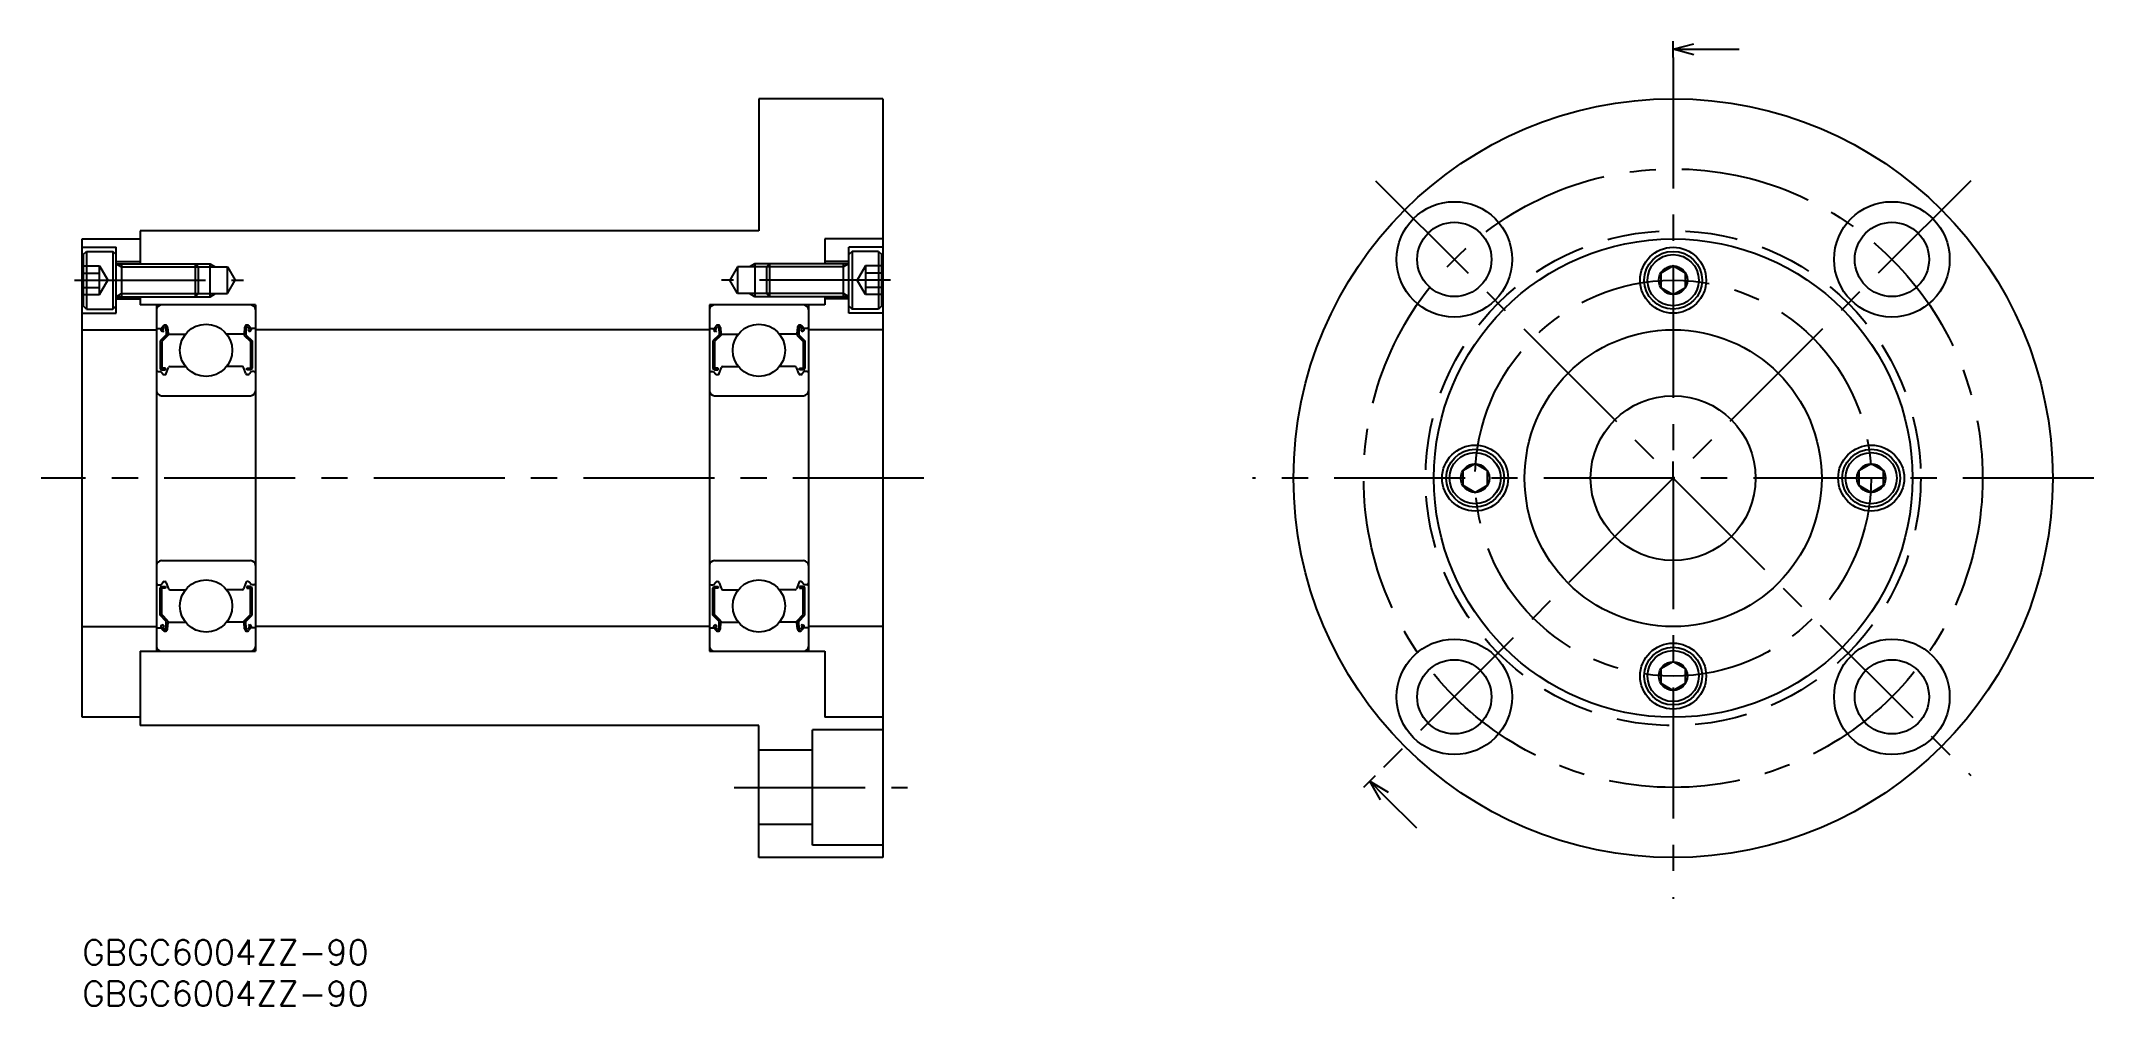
# Model space of a CAD drawing. Extents: x -5 to 244, y -8 to 109.
import ezdxf

# ---------------------------------------------------------------- set-up
doc = ezdxf.new("R2010")
doc.units = 0
doc.header["$LTSCALE"] = 0.5
doc.linetypes.add('CENTER', pattern=[50.8, 31.75, -6.35, 6.35, -6.35])
doc.linetypes.add('DASHED', pattern=[19.05, 12.7, -6.35])
doc.layers.get('0').update_dxf_attribs({"linetype": 'CONTINUOUS'})
for name, color, linetype in [('MSM_CENTER', 1, 'CENTER'), ('MSM_CONTINUOUS', 7, 'CONTINUOUS'), ('MSM_DASHED', 4, 'DASHED'), ('MSM_NARROW', 5, 'CONTINUOUS'), ('MSM_PART_NUMBER', 7, 'CONTINUOUS')]:
    doc.layers.add(name, color=color, linetype=linetype)
doc.styles.get("Standard").update_dxf_attribs({"font": 'txt.shx', "height": 3, "bigfont": 'bigfont.shx'})

# ---------------------------------------------------------------- blocks, each defined once
blk = doc.blocks.new('*U7')
at = {"layer": 'MSM_PART_NUMBER'}
blk.add_text('GBGC6004ZZ-90', height=3, dxfattribs=at).set_placement((0, -3))
blk = doc.blocks.new('*U8')
at = {"layer": 'MSM_PART_NUMBER'}
blk.add_text('GBGC6004ZZ-90', height=3, dxfattribs=at).set_placement((0, -8))
blk = doc.blocks.new('_OPEN30')
at = {"color": 0, "linetype": 'BYBLOCK'}
for p, q in [((-1, 0.268), (0, 0)), ((0, 0), (-1, -0.268)), ((0, 0), (-1, 0))]:
    blk.add_line(p, q, dxfattribs=at)
blk = doc.blocks.new('*U2')
at = {"color": 7, "linetype": 'CONTINUOUS'}
blk.add_lwpolyline([(595.34, 147.9), (600.84, 147.9)], dxfattribs=at)
at = {"color": 7, "linetype": 'CONTINUOUS', "xscale": 2.5, "yscale": 2.5, "zscale": 2.5, "rotation": 180}
blk.add_blockref('_OPEN30', (592.84, 147.9), dxfattribs=at)
blk = doc.blocks.new('*U1')
at = {"color": 7, "linetype": 'CONTINUOUS'}
blk.add_lwpolyline([(595.34, 94.1), (600.84, 94.1)], dxfattribs=at)
at = {"color": 7, "linetype": 'CONTINUOUS', "xscale": 2.5, "yscale": 2.5, "zscale": 2.5, "rotation": 180}
blk.add_blockref('_OPEN30', (592.84, 94.1), dxfattribs=at)

msp = doc.modelspace()

# ---------------------------------------------------------------- linework, layer by layer
at = {"layer": 'MSM_CENTER'}
for p, q in [((192.8, 107), (192.8, 58)), ((156.73, 92.06), (228.86, 19.94)), ((228.86, 92.06), (192.8, 56)), ((-0.96, 80), (19.54, 80)), ((97.96, 80), (77.46, 80)), ((102, 56), (-5, 56)), ((243.8, 56), (141.8, 56)), ((192.8, 56), (192.8, 5)), ((191.38, 54.59), (156.73, 19.94)), ((79, 18.5), (100, 18.5))]:
    msp.add_line(p, q, dxfattribs=at)
for radius in [37.5, 24]:
    msp.add_circle((192.8, 56), radius, dxfattribs=at)
at = {"layer": 'MSM_CONTINUOUS'}
for p, q in [((192.8, 107), (192.8, 109)), ((82, 102), (82, 86)), ((97, 102), (82, 102)), ((97, 102), (97, 10)), ((0, 27), (0, 85)), ((0, 85), (7, 85)), ((82, 86), (7, 86)), ((7, 86), (7, 82)), ((97, 85), (90, 85)), ((90, 85), (90, 82)), ((0, 84), (4.1, 84)), ((0.1, 83.1), (0.5, 83.5)), ((0.1, 83.1), (0.1, 76.9)), ((0.5, 83.5), (3.7, 83.5)), ((0.5, 83.5), (0.5, 76.5)), ((4.1, 83.1), (3.7, 83.5)), ((3.7, 83.5), (3.7, 76.5)), ((4.1, 76), (4.1, 84)), ((4.1, 82.25), (7, 82.25)), ((92.9, 82.25), (90, 82.25)), ((97, 84), (92.9, 84)), ((92.9, 76), (92.9, 84)), ((93.3, 83.5), (92.9, 83.1)), ((96.5, 83.5), (93.3, 83.5)), ((93.3, 83.5), (93.3, 76.5)), ((96.5, 83.5), (96.9, 83.1)), ((96.5, 83.5), (96.5, 76.5)), ((96.9, 76.9), (96.9, 83.1)), ((4.1, 82), (13.72, 82)), ((4.76, 82), (4.76, 78)), ((13.72, 78), (13.72, 82)), ((14.1, 81.62), (13.72, 82)), ((14.1, 81.62), (17.6, 81.62)), ((14.1, 78.38), (14.1, 81.62)), ((15.5, 78), (15.5, 82)), ((17.6, 78.38), (17.6, 81.62)), ((17.6, 81.62), (18.54, 80)), ((17.6, 78.38), (18.54, 80)), ((79.4, 81.62), (78.46, 80)), ((79.4, 78.38), (78.46, 80)), ((82.9, 81.62), (79.4, 81.62)), ((79.4, 81.62), (79.4, 78.38)), ((81.5, 82), (81.5, 78)), ((83.28, 82), (82.9, 81.62)), ((82.9, 81.62), (82.9, 78.38)), ((83.28, 82), (83.28, 78)), ((92.9, 82), (83.28, 82)), ((92.24, 78), (92.24, 82)), ((192.8, 81.73), (191.3, 80.87)), ((191.3, 80.87), (191.3, 79.13)), ((194.3, 80.87), (192.8, 81.73)), ((194.3, 79.13), (194.3, 80.87)), ((4.1, 78), (13.72, 78)), ((4.1, 77.75), (7, 77.75)), ((7, 78), (7, 77)), ((13.72, 78), (14.1, 78.38)), ((14.1, 78.38), (17.6, 78.38)), ((82.9, 78.38), (79.4, 78.38)), ((82.9, 78.38), (83.28, 78)), ((92.9, 78), (83.28, 78)), ((90, 78), (90, 77)), ((92.9, 77.75), (90, 77.75)), ((191.3, 79.13), (192.8, 78.27)), ((192.8, 78.27), (194.3, 79.13)), ((0, 76), (4.1, 76)), ((0.5, 76.5), (0.1, 76.9)), ((0.5, 76.5), (3.7, 76.5)), ((3.7, 76.5), (4.1, 76.9)), ((21, 77), (7, 77)), ((9, 77), (9, 35)), ((21, 77), (21, 35)), ((90, 77), (76, 77)), ((76, 77), (76, 35)), ((88, 77), (88, 35)), ((92.9, 76.9), (93.3, 76.5)), ((97, 76), (92.9, 76)), ((96.5, 76.5), (93.3, 76.5)), ((96.9, 76.9), (96.5, 76.5)), ((0, 74), (9, 74)), ((9.1, 74.15), (9.56, 74.15)), ((10.18, 73.38), (9.43, 72.63)), ((9.43, 72.63), (9.43, 69.35)), ((9.56, 74.15), (9.81, 74.45)), ((9.74, 73.74), (9.58, 73.87)), ((10.38, 73.3), (9.63, 72.55)), ((9.63, 72.55), (9.63, 69.35)), ((9.71, 74.02), (9.96, 74.32)), ((9.87, 73.89), (9.71, 74.02)), ((9.74, 73.74), (9.87, 73.89)), ((10.14, 74.26), (10.18, 73.38)), ((10.34, 74.28), (10.4, 73.54)), ((10.38, 73.77), (10.38, 73.3)), ((10.5, 73.45), (12.49, 73.45)), ((19.5, 73.45), (17.51, 73.45)), ((19.66, 74.28), (19.6, 73.54)), ((19.62, 73.77), (19.62, 73.3)), ((19.62, 73.3), (20.37, 72.55)), ((19.86, 74.26), (19.82, 73.38)), ((19.82, 73.38), (20.57, 72.63)), ((20.29, 74.02), (20.04, 74.32)), ((20.13, 73.89), (20.29, 74.02)), ((20.26, 73.74), (20.13, 73.89)), ((20.44, 74.15), (20.19, 74.45)), ((20.26, 73.74), (20.42, 73.87)), ((20.37, 72.55), (20.37, 69.35)), ((20.9, 74.15), (20.44, 74.15)), ((20.57, 72.63), (20.57, 69.35)), ((76, 74), (21, 74)), ((76.1, 74.15), (76.56, 74.15)), ((77.18, 73.38), (76.43, 72.63)), ((76.43, 72.63), (76.43, 69.35)), ((76.56, 74.15), (76.81, 74.45)), ((76.74, 73.74), (76.58, 73.87)), ((77.38, 73.3), (76.63, 72.55)), ((76.63, 72.55), (76.63, 69.35)), ((76.71, 74.02), (76.96, 74.32)), ((76.87, 73.89), (76.71, 74.02)), ((76.74, 73.74), (76.87, 73.89)), ((77.14, 74.26), (77.18, 73.38)), ((77.34, 74.28), (77.4, 73.54)), ((77.38, 73.77), (77.38, 73.3)), ((77.5, 73.45), (79.49, 73.45)), ((86.5, 73.45), (84.51, 73.45)), ((86.66, 74.28), (86.6, 73.54)), ((86.62, 73.77), (86.62, 73.3)), ((86.62, 73.3), (87.37, 72.55)), ((86.86, 74.26), (86.82, 73.38)), ((86.82, 73.38), (87.57, 72.63)), ((87.29, 74.02), (87.04, 74.32)), ((87.13, 73.89), (87.29, 74.02)), ((87.26, 73.74), (87.13, 73.89)), ((87.44, 74.15), (87.19, 74.45)), ((87.26, 73.74), (87.42, 73.87)), ((87.37, 72.55), (87.37, 69.35)), ((87.9, 74.15), (87.44, 74.15)), ((87.57, 72.63), (87.57, 69.35)), ((97, 74), (88, 74)), ((9.2, 68.95), (9.5, 68.95)), ((9.5, 68.95), (9.78, 68.62)), ((10.08, 69.35), (9.63, 69.35)), ((9.63, 69.15), (10.08, 69.15)), ((9.93, 68.55), (9.99, 68.55)), ((10.08, 69.15), (10.08, 69.35)), ((10.18, 68.68), (10.45, 69.42)), ((10.64, 69.55), (12.49, 69.55)), ((19.36, 69.55), (17.51, 69.55)), ((19.82, 68.68), (19.55, 69.42)), ((19.92, 69.15), (19.92, 69.35)), ((19.92, 69.35), (20.37, 69.35)), ((20.37, 69.15), (19.92, 69.15)), ((20.07, 68.55), (20.01, 68.55)), ((20.5, 68.95), (20.22, 68.62)), ((20.8, 68.95), (20.5, 68.95)), ((76.2, 68.95), (76.5, 68.95)), ((76.5, 68.95), (76.78, 68.62)), ((77.08, 69.35), (76.63, 69.35)), ((76.63, 69.15), (77.08, 69.15)), ((76.93, 68.55), (76.99, 68.55)), ((77.08, 69.15), (77.08, 69.35)), ((77.18, 68.68), (77.45, 69.42)), ((77.64, 69.55), (79.49, 69.55)), ((86.36, 69.55), (84.51, 69.55)), ((86.82, 68.68), (86.55, 69.42)), ((86.92, 69.15), (86.92, 69.35)), ((86.92, 69.35), (87.37, 69.35)), ((87.37, 69.15), (86.92, 69.15)), ((87.07, 68.55), (87.01, 68.55)), ((87.5, 68.95), (87.22, 68.62)), ((87.8, 68.95), (87.5, 68.95)), ((9.6, 66), (20.4, 66)), ((76.6, 66), (87.4, 66)), ((168.8, 57.73), (167.3, 56.87)), ((170.3, 56.87), (168.8, 57.73)), ((192.8, 56), (192.8, 58)), ((216.8, 57.73), (215.3, 56.87)), ((218.3, 56.87), (216.8, 57.73)), ((167.3, 56.87), (167.3, 55.13)), ((167.3, 55.13), (168.8, 54.27)), ((168.8, 54.27), (170.3, 55.13)), ((170.3, 55.13), (170.3, 56.87)), ((191.38, 54.59), (192.8, 56)), ((215.3, 56.87), (215.3, 55.13)), ((215.3, 55.13), (216.8, 54.27)), ((216.8, 54.27), (218.3, 55.13)), ((218.3, 55.13), (218.3, 56.87)), ((9.6, 46), (20.4, 46)), ((76.6, 46), (87.4, 46)), ((9.2, 43.05), (9.5, 43.05)), ((9.43, 39.37), (9.43, 42.65)), ((9.5, 43.05), (9.78, 43.38)), ((9.63, 42.85), (10.08, 42.85)), ((10.08, 42.65), (9.63, 42.65)), ((9.63, 39.45), (9.63, 42.65)), ((9.93, 43.45), (9.99, 43.45)), ((10.08, 42.85), (10.08, 42.65)), ((10.18, 43.32), (10.45, 42.58)), ((10.64, 42.45), (12.49, 42.45)), ((19.36, 42.45), (17.51, 42.45)), ((19.82, 43.32), (19.55, 42.58)), ((20.37, 42.85), (19.92, 42.85)), ((19.92, 42.85), (19.92, 42.65)), ((19.92, 42.65), (20.37, 42.65)), ((20.07, 43.45), (20.01, 43.45)), ((20.5, 43.05), (20.22, 43.38)), ((20.37, 39.45), (20.37, 42.65)), ((20.8, 43.05), (20.5, 43.05)), ((20.57, 39.37), (20.57, 42.65)), ((76.2, 43.05), (76.5, 43.05)), ((76.43, 39.37), (76.43, 42.65)), ((76.5, 43.05), (76.78, 43.38)), ((76.63, 42.85), (77.08, 42.85)), ((77.08, 42.65), (76.63, 42.65)), ((76.63, 39.45), (76.63, 42.65)), ((76.93, 43.45), (76.99, 43.45)), ((77.08, 42.85), (77.08, 42.65)), ((77.18, 43.32), (77.45, 42.58)), ((77.64, 42.45), (79.49, 42.45)), ((86.36, 42.45), (84.51, 42.45)), ((86.82, 43.32), (86.55, 42.58)), ((87.37, 42.85), (86.92, 42.85)), ((86.92, 42.85), (86.92, 42.65)), ((86.92, 42.65), (87.37, 42.65)), ((87.07, 43.45), (87.01, 43.45)), ((87.5, 43.05), (87.22, 43.38)), ((87.37, 39.45), (87.37, 42.65)), ((87.8, 43.05), (87.5, 43.05)), ((87.57, 39.37), (87.57, 42.65)), ((0, 38), (9, 38)), ((9.1, 37.85), (9.56, 37.85)), ((10.18, 38.62), (9.43, 39.37)), ((9.56, 37.85), (9.81, 37.55)), ((9.74, 38.26), (9.58, 38.13)), ((10.38, 38.7), (9.63, 39.45)), ((9.87, 38.11), (9.71, 37.98)), ((9.71, 37.98), (9.96, 37.68)), ((9.74, 38.26), (9.87, 38.11)), ((10.14, 37.74), (10.18, 38.62)), ((10.34, 37.72), (10.4, 38.46)), ((10.38, 38.23), (10.38, 38.7)), ((10.5, 38.55), (12.49, 38.55)), ((19.5, 38.55), (17.51, 38.55)), ((19.66, 37.72), (19.6, 38.46)), ((19.62, 38.7), (20.37, 39.45)), ((19.62, 38.23), (19.62, 38.7)), ((19.82, 38.62), (20.57, 39.37)), ((19.86, 37.74), (19.82, 38.62)), ((20.29, 37.98), (20.04, 37.68)), ((20.26, 38.26), (20.13, 38.11)), ((20.13, 38.11), (20.29, 37.98)), ((20.44, 37.85), (20.19, 37.55)), ((20.26, 38.26), (20.42, 38.13)), ((20.9, 37.85), (20.44, 37.85)), ((76, 38), (21, 38)), ((76.1, 37.85), (76.56, 37.85)), ((77.18, 38.62), (76.43, 39.37)), ((76.56, 37.85), (76.81, 37.55)), ((76.74, 38.26), (76.58, 38.13)), ((77.38, 38.7), (76.63, 39.45)), ((76.87, 38.11), (76.71, 37.98)), ((76.71, 37.98), (76.96, 37.68)), ((76.74, 38.26), (76.87, 38.11)), ((77.14, 37.74), (77.18, 38.62)), ((77.34, 37.72), (77.4, 38.46)), ((77.38, 38.23), (77.38, 38.7)), ((77.5, 38.55), (79.49, 38.55)), ((86.5, 38.55), (84.51, 38.55)), ((86.66, 37.72), (86.6, 38.46)), ((86.62, 38.7), (87.37, 39.45)), ((86.62, 38.23), (86.62, 38.7)), ((86.82, 38.62), (87.57, 39.37)), ((86.86, 37.74), (86.82, 38.62)), ((87.29, 37.98), (87.04, 37.68)), ((87.26, 38.26), (87.13, 38.11)), ((87.13, 38.11), (87.29, 37.98)), ((87.44, 37.85), (87.19, 37.55)), ((87.26, 38.26), (87.42, 38.13)), ((87.9, 37.85), (87.44, 37.85)), ((97, 38), (88, 38)), ((7, 35), (7, 26)), ((7, 35), (21, 35)), ((76, 35), (90, 35)), ((90, 35), (90, 27)), ((192.8, 33.73), (191.3, 32.87)), ((191.3, 32.87), (191.3, 31.13)), ((194.3, 32.87), (192.8, 33.73)), ((194.3, 31.13), (194.3, 32.87)), ((191.3, 31.13), (192.8, 30.27)), ((192.8, 30.27), (194.3, 31.13)), ((7, 27), (0, 27)), ((82, 26), (7, 26)), ((82, 10), (82, 26)), ((97, 25.5), (88.5, 25.5)), ((88.5, 11.5), (88.5, 25.5)), ((97, 27), (90, 27)), ((88.5, 23), (82, 23)), ((155.32, 18.52), (156.73, 19.94)), ((88.5, 14), (82, 14)), ((97, 10), (82, 10)), ((97, 11.5), (88.5, 11.5))]:
    msp.add_line(p, q, dxfattribs=at)
for centre, radius in [((192.8, 56), 46), ((166.28, 82.52), 7), ((219.31, 82.52), 7), ((166.28, 82.52), 4.5), ((192.8, 56), 29), ((219.31, 82.52), 4.5), ((192.8, 80), 4), ((192.8, 80), 3.5), ((192.8, 80), 3.1), ((192.8, 80), 1.73), ((15, 71.5), 3.17), ((82, 71.5), 3.17), ((192.8, 56), 18), ((192.8, 56), 10), ((168.8, 56), 4), ((216.8, 56), 4), ((168.8, 56), 3.5), ((168.8, 56), 3.1), ((168.8, 56), 1.73), ((216.8, 56), 3.5), ((216.8, 56), 3.1), ((216.8, 56), 1.73), ((15, 40.5), 3.17), ((82, 40.5), 3.17), ((166.28, 29.48), 7), ((192.8, 32), 4), ((192.8, 32), 3.5), ((192.8, 32), 3.1), ((219.31, 29.48), 7), ((166.28, 29.48), 4.5), ((192.8, 32), 1.73), ((219.31, 29.48), 4.5)]:
    msp.add_circle(centre, radius, dxfattribs=at)
for centre, radius, start, end in [((9.6, 76.4), 0.6, 90, 180), ((20.4, 76.4), 0.6, 0, 90), ((76.6, 76.4), 0.6, 90, 180), ((87.4, 76.4), 0.6, 0, 90), ((9.1, 74.25), 0.1, 180, 270), ((9.71, 74.02), 0.2, 140.002, 230.0826), ((10.04, 74.25), 0.3, 4.9967, 140.002), ((10.04, 74.25), 0.1, 2.8198, 140.0002), ((10.5, 73.55), 0.1, 184.9967, 270), ((19.5, 73.55), 0.1, 270, 355.0033), ((19.96, 74.25), 0.3, 39.998, 175.0033), ((19.96, 74.25), 0.1, 39.9998, 177.1802), ((20.29, 74.02), 0.2, 309.9174, 39.998), ((20.9, 74.25), 0.1, 270, 0), ((76.1, 74.25), 0.1, 180, 270), ((76.71, 74.02), 0.2, 140.002, 230.0826), ((77.04, 74.25), 0.3, 4.9967, 140.002), ((77.04, 74.25), 0.1, 2.8198, 140.0002), ((77.5, 73.55), 0.1, 184.9967, 270), ((86.5, 73.55), 0.1, 270, 355.0033), ((86.96, 74.25), 0.3, 39.998, 175.0033), ((86.96, 74.25), 0.1, 39.9998, 177.1802), ((87.29, 74.02), 0.2, 309.9174, 39.998), ((87.9, 74.25), 0.1, 270, 0), ((9.2, 68.75), 0.2, 90, 180), ((9.63, 69.35), 0.2, 180, 270), ((9.93, 68.75), 0.2, 219.9945, 270), ((9.99, 68.75), 0.2, 270, 339.9914), ((10.64, 69.35), 0.2, 90, 159.9914), ((19.36, 69.35), 0.2, 20.0086, 90), ((20.01, 68.75), 0.2, 200.0086, 270), ((20.07, 68.75), 0.2, 270, 320.0055), ((20.37, 69.35), 0.2, 270, 0), ((20.8, 68.75), 0.2, 0, 90), ((76.2, 68.75), 0.2, 90, 180), ((76.63, 69.35), 0.2, 180, 270), ((76.93, 68.75), 0.2, 219.9945, 270), ((76.99, 68.75), 0.2, 270, 339.9914), ((77.64, 69.35), 0.2, 90, 159.9914), ((86.36, 69.35), 0.2, 20.0086, 90), ((87.01, 68.75), 0.2, 200.0086, 270), ((87.07, 68.75), 0.2, 270, 320.0055), ((87.37, 69.35), 0.2, 270, 0), ((87.8, 68.75), 0.2, 0, 90), ((9.6, 66.6), 0.6, 180, 270), ((20.4, 66.6), 0.6, 270, 0), ((76.6, 66.6), 0.6, 180, 270), ((87.4, 66.6), 0.6, 270, 0), ((9.6, 45.4), 0.6, 90, 180), ((20.4, 45.4), 0.6, 0, 90), ((76.6, 45.4), 0.6, 90, 180), ((87.4, 45.4), 0.6, 0, 90), ((9.2, 43.25), 0.2, 180, 270), ((9.63, 42.65), 0.2, 90, 180), ((9.93, 43.25), 0.2, 90, 140.0055), ((9.99, 43.25), 0.2, 20.0086, 90), ((10.64, 42.65), 0.2, 200.0086, 270), ((19.36, 42.65), 0.2, 270, 339.9914), ((20.01, 43.25), 0.2, 90, 159.9914), ((20.07, 43.25), 0.2, 39.9945, 90), ((20.37, 42.65), 0.2, 0, 90), ((20.8, 43.25), 0.2, 270, 0), ((76.2, 43.25), 0.2, 180, 270), ((76.63, 42.65), 0.2, 90, 180), ((76.93, 43.25), 0.2, 90, 140.0055), ((76.99, 43.25), 0.2, 20.0086, 90), ((77.64, 42.65), 0.2, 200.0086, 270), ((86.36, 42.65), 0.2, 270, 339.9914), ((87.01, 43.25), 0.2, 90, 159.9914), ((87.07, 43.25), 0.2, 39.9945, 90), ((87.37, 42.65), 0.2, 0, 90), ((87.8, 43.25), 0.2, 270, 0), ((9.1, 37.75), 0.1, 90, 180), ((9.71, 37.98), 0.2, 129.9174, 219.998), ((10.04, 37.75), 0.3, 219.998, 355.0033), ((10.04, 37.75), 0.1, 219.9998, 357.1802), ((10.5, 38.45), 0.1, 90, 175.0033), ((19.5, 38.45), 0.1, 4.9967, 90), ((19.96, 37.75), 0.3, 184.9967, 320.002), ((19.96, 37.75), 0.1, 182.8198, 320.0002), ((20.29, 37.98), 0.2, 320.002, 50.0826), ((20.9, 37.75), 0.1, 0, 90), ((76.1, 37.75), 0.1, 90, 180), ((76.71, 37.98), 0.2, 129.9174, 219.998), ((77.04, 37.75), 0.3, 219.998, 355.0033), ((77.04, 37.75), 0.1, 219.9998, 357.1802), ((77.5, 38.45), 0.1, 90, 175.0033), ((86.5, 38.45), 0.1, 4.9967, 90), ((86.96, 37.75), 0.3, 184.9967, 320.002), ((86.96, 37.75), 0.1, 182.8198, 320.0002), ((87.29, 37.98), 0.2, 320.002, 50.0826), ((87.9, 37.75), 0.1, 0, 90), ((9.6, 35.6), 0.6, 180, 270), ((20.4, 35.6), 0.6, 270, 0), ((76.6, 35.6), 0.6, 180, 270), ((87.4, 35.6), 0.6, 270, 0)]:
    msp.add_arc(centre, radius, start, end, dxfattribs=at)
at = {"layer": 'MSM_DASHED'}
for p, q in [((0.1, 81.73), (2.1, 81.73)), ((0.1, 80.87), (2.1, 80.87)), ((2.1, 81.73), (3.1, 80)), ((2.1, 78.27), (2.1, 81.73)), ((2.1, 78.27), (3.1, 80)), ((94.9, 81.73), (93.9, 80)), ((94.9, 78.27), (93.9, 80)), ((96.9, 81.73), (94.9, 81.73)), ((94.9, 81.73), (94.9, 78.27)), ((96.9, 80.87), (94.9, 80.87)), ((0.1, 79.13), (2.1, 79.13)), ((0.1, 78.27), (2.1, 78.27)), ((96.9, 79.13), (94.9, 79.13)), ((96.9, 78.27), (94.9, 78.27))]:
    msp.add_line(p, q, dxfattribs=at)
msp.add_circle((192.8, 56), 30, dxfattribs=at)
at = {"layer": 'MSM_NARROW'}
for p, q in [((4.1, 82), (4.76, 81.62)), ((4.76, 81.62), (14.1, 81.62)), ((13.72, 82), (15.5, 82)), ((15.5, 82), (16.16, 81.62)), ((81.5, 82), (80.84, 81.62)), ((83.28, 82), (81.5, 82)), ((92.24, 81.62), (82.9, 81.62)), ((92.9, 82), (92.24, 81.62)), ((4.1, 78), (4.76, 78.38)), ((4.76, 78.38), (14.1, 78.38)), ((13.72, 78), (15.5, 78)), ((15.5, 78), (16.16, 78.38)), ((81.5, 78), (80.84, 78.38)), ((83.28, 78), (81.5, 78)), ((92.24, 78.38), (82.9, 78.38)), ((92.9, 78), (92.24, 78.38))]:
    msp.add_line(p, q, dxfattribs=at)

# ---------------------------------------------------------------- block references
at = {"layer": 'MSM_CONTINUOUS'}
for name, p in [('*U2', (-400.05, -39.9)), ('*U7', (0, 0)), ('*U8', (0, 0))]:
    msp.add_blockref(name, p, dxfattribs=at)
at = {"layer": 'MSM_CONTINUOUS', "rotation": 315}
msp.add_blockref('*U1', (-329.72, 371.9), dxfattribs=at)

doc.saveas('drawing.dxf')
